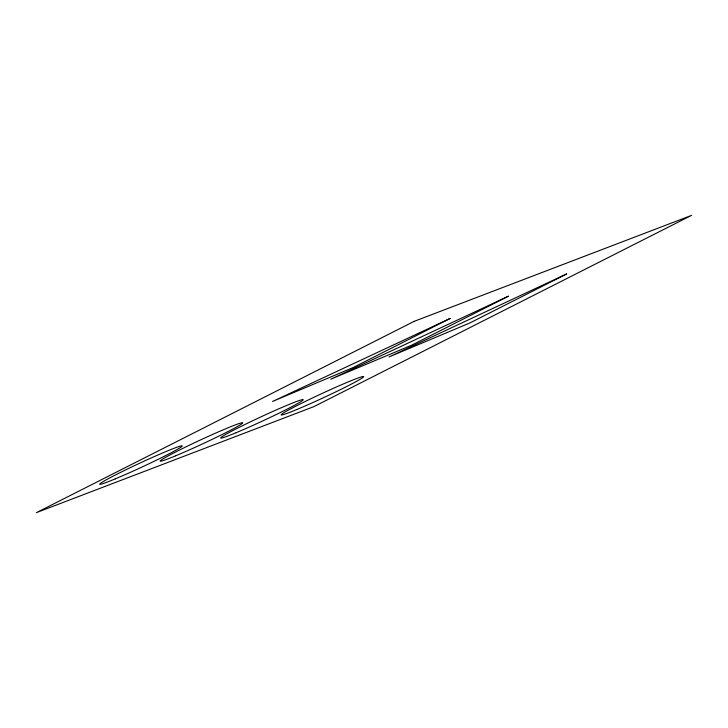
<?xml version="1.0" encoding="UTF-8"?>
<svg xmlns="http://www.w3.org/2000/svg" width="728" height="728" viewBox="0 0 728 728"><rect width="100%" height="100%" fill="white"/><g stroke="black" fill="none" stroke-linecap="round" stroke-linejoin="round"><path stroke-width="1.09" d="M414.132 321.357L36.4 512.649L313.868 406.643L691.6 215.352L414.132 321.357M450.095 318.482L353.399 367.449L272.5 401.474L450.095 318.482M508.362 296.223L411.666 345.19L330.767 379.215L508.362 296.223M566.63 273.956L469.933 322.932L389.034 356.957L566.63 273.956M296.651 409.582A45.464 2.22 -24.9 0 0 363.208 377.231A45.464 2.22 -24.9 0 0 307.453 400.391A45.464 2.22 -24.9 0 0 296.651 409.582M236.163 432.687A45.464 2.22 -24.9 0 0 302.721 400.345A45.464 2.22 -24.9 0 0 246.965 423.496A45.464 2.22 -24.9 0 0 236.163 432.687M175.676 455.801A45.464 2.22 -24.9 0 0 242.233 423.45A45.464 2.22 -24.9 0 0 186.477 446.61A45.464 2.22 -24.9 0 0 175.676 455.801M115.188 478.906A45.464 2.22 -24.9 0 0 181.745 446.564A45.464 2.22 -24.9 0 0 125.989 469.715A45.464 2.22 -24.9 0 0 115.188 478.906"/></g></svg>
